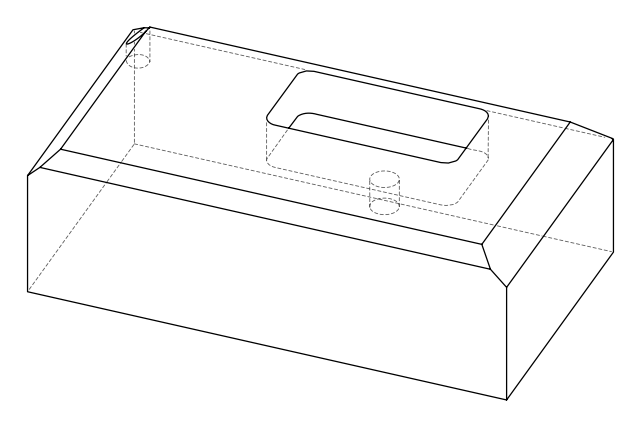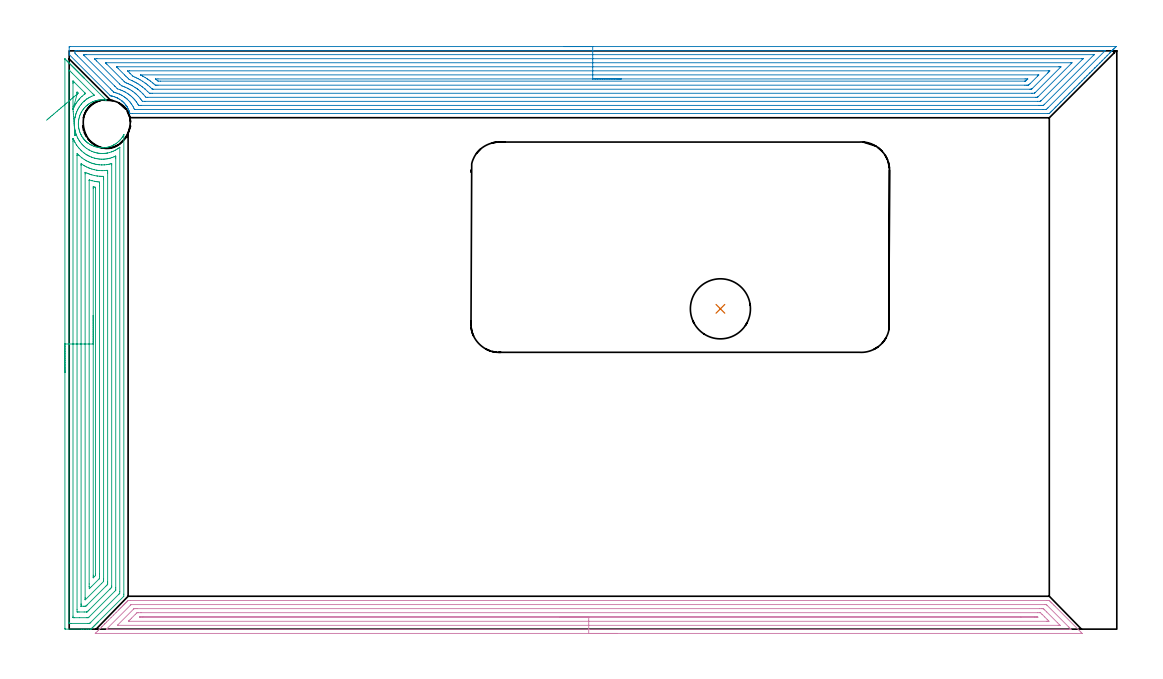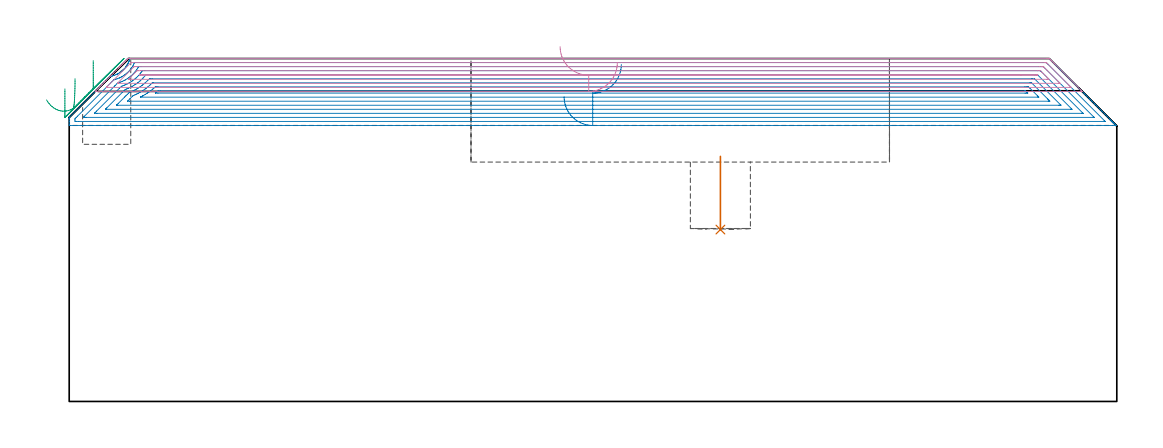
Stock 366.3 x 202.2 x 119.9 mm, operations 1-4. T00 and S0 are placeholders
(PLAN: 7 operations, 3 tool changes, 83.3 min)
(1 INDEXABLE_INSERT_DRILL_BLIND_HOLE_FROM_SOLID | STEP1POCKET | NXT0302_013 | 0.11 min | 20602 mm3)
(2 AREA_MILL | FG_CHAMFER_SURFACE | UGT0205_001 | 25.11 min | 99943 mm3)
(3 AREA_MILL_1 | FG_CHAMFER_SURFACE_1 | UGT0205_001 | 11.74 min | 39411 mm3)
(4 AREA_MILL_2 | FG_CHAMFER_SURFACE_2 | UGT0205_001 | 13.51 min | 22708 mm3)
(5 AREA_MILL_3 | FG_CHAMFER_SURFACE_3 | UGT0205_001 | 13.81 min | 51332 mm3)
(6 MILL_RECTANGULAR_POCKET | POCKET_RECTANGULAR_STRAIGHT | NXT0201_012 | Follow Part, ap 4, ae 75% | 18.27 min | 373800 mm3)
(7 MILL_BLIND_HOLE_FROM_SOLID_MATERIAL | STEP1POCKET_1 | NXT0201_011 | Spiral | 0.78 min | 5033 mm3)
(TOOL NXT0302_013 | Index. Insert Drill 21mm [880-D2100L25-05] | D21 PA176 FL105 Z2)
(TOOL UGT0205_001 | Chamfer Mill 20 x 3 x 45 deg. | D20 FL50 Z2)
(TOOL NXT0201_012 | ENDMILL 16mm [2P460-1600-NA 1630] | D16 FL38 Z6)
(TOOL NXT0201_011 | ENDMILL 12mm [2P460-1200-NA 1630] | D12 FL38 Z6)
(OP 1 INDEXABLE_INSERT_DRILL_BLIND_HOLE_FROM_SOLID)
G17 G21 G94 G90
T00 M6
G54
G17 G0 G90 X227.7 Y112. S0 M3
G43 Z129.9 H1
G94 G81 G98 Z60.1 F250. R85.7
G80
M5
M2
(OP 2 AREA_MILL)
G17 G21 G94 G90
T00 M6
G54
G17 G0 G90 X173.05 Y203.7 S1061 M3
G43 Z129.9 H0
Z106.5
G94 G1 X173.088 Z105.628 F250.
X173.202 Z104.764
X173.391 Z103.912
X173.653 Z103.08
X173.987 Z102.274
X174.39 Z101.5
X174.858 Z100.764
X175.39 Z100.072
X175.979 Z99.429
X176.622 Z98.84
X177.314 Z98.309
X178.05 Z97.84
X178.824 Z97.437
X179.63 Z97.103
X180.462 Z96.841
X181.314 Z96.652
X182.178 Z96.538
X183.05 Z96.5
X365.854
X366.066 Y203.694 Z96.504
X366.081 Y203.692 Z96.505
X366.066 Y203.665 Z96.533
X365.695 Y203.295 Z96.905
X365.528 Y203.127 Z97.07
X365.47 Y203.069 Z97.13
X365.289 Y202.888 Z97.311
X365.232 Y202.83 Z97.367
X365.172 Y202.771 Z97.428
X364.994 Y202.593 Z97.606
X364.935 Y202.533 Z97.663
X364.874 Y202.473 Z97.726
X364.698 Y202.298 Z97.901
X364.638 Y202.237 Z97.96
X364.576 Y202.175 Z98.024
X364.403 Y202.002 Z98.197
X364.342 Y201.94 Z98.257
X364.277 Y201.877 Z98.322
X364.107 Y201.707 Z98.492
X364.045 Y201.643 Z98.553
X363.979 Y201.579 Z98.62
X363.812 Y201.412 Z98.787
X363.748 Y201.347 Z98.85
X363.06 Y200.66 Z99.54
X362.858 Y200.456 Z99.74
X362.182 Y199.782 Z100.418
X361.968 Y199.566 Z100.63
X361.304 Y198.904 Z101.296
X361.078 Y198.676 Z101.52
X360.426 Y198.026 Z102.174
X360.188 Y197.786 Z102.41
X359.548 Y197.148 Z103.052
X359.508 Y197.108 Z103.091
X359.298 Y196.896 Z103.3
X358.67 Y196.27 Z103.93
X358.614 Y196.214 Z103.985
X358.407 Y196.006 Z104.19
X357.792 Y195.392 Z104.808
X357.72 Y195.319 Z104.88
X357.517 Y195.115 Z105.081
X356.914 Y194.514 Z105.686
X356.826 Y194.425 Z105.774
X356.627 Y194.225 Z105.971
X356.036 Y193.635 Z106.564
X355.931 Y193.531 Z106.668
X355.737 Y193.335 Z106.861
X355.157 Y192.757 Z107.442
X355.037 Y192.637 Z107.562
X354.847 Y192.445 Z107.751
X354.279 Y191.879 Z108.321
X354.143 Y191.742 Z108.456
X353.957 Y191.555 Z108.641
X353.401 Y191.001 Z109.199
X353.067 Y190.665 Z109.531
X352.523 Y190.123 Z110.077
X352.176 Y189.775 Z110.421
X351.645 Y189.244 Z110.955
X351.286 Y188.884 Z111.312
X350.766 Y188.366 Z111.834
X350.396 Y187.994 Z112.202
X349.888 Y187.488 Z112.712
X349.506 Y187.104 Z113.092
X349.01 Y186.61 Z113.59
X348.616 Y186.214 Z113.982
X348.132 Y185.732 Z114.468
X347.726 Y185.324 Z114.872
X347.253 Y184.853 Z115.347
X346.835 Y184.434 Z115.763
X346.691 Y184.291 Z115.908
X346.393 Y183.993 Z116.207
X345.945 Y183.544 Z116.653
X345.797 Y183.397 Z116.802
X345.5 Y183.1 Z117.1
X345.055 Y182.653 Z117.543
X344.903 Y182.502 Z117.697
X344.619 Y182.219 Z117.981
X344.165 Y181.763 Z118.433
X343.695 Y181.295 Z118.905
X343.275 Y180.873 Z119.324
X343.114 Y180.714 Z119.485
X342.807 Y180.407 Z119.793
X342.736 Y180.338 Z119.861
X342.7 Y180.307 Z119.893
X342.22 Y180.3 Z119.9
X22.091
X21.277 Y180.305 Z119.895
X21.231 Y180.307 Z119.893
X21.197 Y180.417 Z119.782
X21.094 Y180.75 Z119.447
X21.051 Y180.873 Z119.323
X21. Y181.02 Z119.178
X20.94 Y181.193 Z119.006
X20.899 Y181.291 Z118.909
X20.754 Y181.639 Z118.56
X20.695 Y181.763 Z118.435
X20.544 Y182.077 Z118.118
X20.474 Y182.208 Z117.986
X20.386 Y182.374 Z117.824
X20.373 Y182.396 Z117.803
X20.303 Y182.511 Z117.689
X20.214 Y182.653 Z117.542
X20.203 Y182.671 Z117.525
X20.132 Y182.781 Z117.418
X20.01 Y182.966 Z117.234
X20.005 Y182.973 Z117.226
X19.911 Y183.099 Z117.097
X19.801 Y183.251 Z116.949
X19.758 Y183.309 Z116.89
X19.493 Y183.644 Z116.553
X19.403 Y183.748 Z116.449
X19.319 Y183.84 Z116.356
X19.31 Y183.851 Z116.346
X19.236 Y183.926 Z116.273
X19.111 Y184.053 Z116.146
X19.026 Y184.137 Z116.059
X18.96 Y184.205 Z115.994
X18.945 Y184.219 Z115.98
X18.813 Y184.344 Z115.855
X18.716 Y184.434 Z115.762
X18.613 Y184.533 Z115.666
X18.599 Y184.546 Z115.653
X18.514 Y184.619 Z115.581
X18.485 Y184.644 Z115.556
X18.367 Y184.738 Z115.461
X17.705 Y185.215 Z114.983
X17.366 Y185.427 Z114.771
X17.021 Y185.625 Z114.575
X16.811 Y185.732 Z114.468
X16.728 Y185.769 Z114.431
X16.367 Y185.929 Z114.269
X15.918 Y186.104 Z114.094
X15.459 Y186.252 Z113.946
X15.385 Y186.27 Z113.924
X15.138 Y186.337 Z113.858
X15.024 Y186.367 Z113.827
X14.938 Y186.385 Z113.807
X14.703 Y186.437 Z113.758
X14.475 Y186.489 Z113.705
X14.401 Y186.509 Z113.687
X14.383 Y186.524 Z113.673
X14.242 Y186.659 Z113.541
X0.183 Y200.717 Z99.483
X0.002 Y200.9 Z99.3
X0.001 Y200.901 Z99.298
X0. Y201.266 Z98.934
Y201.508 Z98.692
Y202.237 Z97.958
Y203.491 Z96.706
X0.002 Y203.691 Z96.505
X0.471 Y203.7 Z96.5
X183.05
Y202.286 Z97.914
X361.942 Y202.285 Z97.915
X362.041 Y202.283 Z97.917
X362.217 Y202.278 Z97.922
X362.18 Y202.237 Z97.963
X362.039 Y202.091 Z98.109
X361.893 Y201.943 Z98.257
X342.22 Y182.271 Z117.929
X341.964 Y182.019 Z118.181
X341.701 Y181.763 Z118.437
X341.369 Y181.721 Z118.479
X341.326 Y181.718 Z118.482
X340.481 Y181.714 Z118.486
X340.432
X22.986 Y181.715 Z118.485
X22.936 Y181.716 Z118.484
X22.84 Y181.721 Z118.479
X22.812 Y181.728 Z118.472
X22.804 Y181.739 Z118.461
X22.79 Y181.763 Z118.437
X22.638 Y182.11 Z118.09
X22.365 Y182.653 Z117.547
X22.091 Y183.136 Z117.064
X21.825 Y183.544 Z116.656
X21.559 Y183.91 Z116.29
X21.197 Y184.381 Z115.819
X21.15 Y184.434 Z115.766
X20.734 Y184.867 Z115.333
X20.303 Y185.295 Z114.905
X20.272 Y185.324 Z114.876
X20.033 Y185.529 Z114.671
X19.799 Y185.715 Z114.485
X19.409 Y186.002 Z114.198
X19.109 Y186.214 Z113.986
X18.514 Y186.581 Z113.619
X18.244 Y186.735 Z113.465
X17.734 Y186.991 Z113.209
X17.62 Y187.042 Z113.158
X17.474 Y187.104 Z113.096
X16.726 Y187.391 Z112.809
X16.298 Y187.531 Z112.669
X15.832 Y187.667 Z112.533
X15.689 Y187.71 Z112.49
X15.634 Y187.728 Z112.472
X15.598 Y187.761 Z112.439
X15.358 Y187.994 Z112.206
X14.938 Y188.412 Z111.788
X14.465 Y188.884 Z111.316
X2.894 Y200.456 Z99.744
X2.419 Y200.934 Z99.266
X2.013 Y201.347 Z98.853
X2.006 Y201.757 Z98.443
X2.01 Y202.237 Z97.963
X2.375 Y202.28 Z97.92
X2.419 Y202.282 Z97.918
X3.264 Y202.286 Z97.914
X3.313
X183.05
Y200.871 Z99.329
X358.077
X358.316 Y200.869 Z99.331
X358.337 Y200.868 Z99.332
X358.353 Y200.865 Z99.335
X358.344 Y200.849 Z99.351
X358.334 Y200.835 Z99.365
X358.316 Y200.815 Z99.385
X341.043 Y183.544 Z116.656
X340.735 Y183.242 Z116.958
X340.631 Y183.143 Z117.057
X340.432 Y183.135 Z117.065
X339.952 Y183.131 Z117.069
X339.538 Y183.129 Z117.071
X339.06 Z117.072
X25.191 Z117.071
X24.774 Y183.13 Z117.07
X24.292 Y183.133 Z117.067
X24.268 Y183.135 Z117.065
X24.252 Y183.158 Z117.042
X24.215 Y183.21 Z116.99
X24.019 Y183.544 Z116.656
X23.88 Y183.778 Z116.422
X23.614 Y184.175 Z116.025
X23.427 Y184.434 Z115.766
X22.986 Y185.007 Z115.193
X22.708 Y185.324 Z114.876
X22.407 Y185.642 Z114.558
X22.091 Y185.956 Z114.244
X21.816 Y186.214 Z113.986
X21.484 Y186.503 Z113.697
X21.197 Y186.727 Z113.473
X20.675 Y187.104 Z113.096
X20.303 Y187.354 Z112.846
X19.643 Y187.762 Z112.438
X19.409 Y187.886 Z112.314
X19.193 Y187.994 Z112.206
X18.514 Y188.308 Z111.892
X17.987 Y188.52 Z111.68
X17.62 Y188.656 Z111.544
X16.931 Y188.884 Z111.316
X16.726 Y189.08 Z111.12
X16.025 Y189.775 Z110.425
X15.832 Y189.967 Z110.233
X5.343 Y200.456 Z99.744
X5.101 Y200.7 Z99.5
X4.99 Y200.818 Z99.382
X4.947 Y200.866 Z99.334
X4.964 Y200.867 Z99.333
X5.101 Y200.869 Z99.331
X5.579 Y200.871 Z99.329
X5.995 Y200.872 Z99.328
X183.05 Y200.871 Z99.329
Y199.457 Z100.743
X353.955
X354.454 Y199.451 Z100.749
X354.485 Y199.45 Z100.75
X354.478 Y199.439 Z100.761
X354.441 Y199.395 Z100.805
X354.38 Y199.331 Z100.869
X339.957 Y184.906 Z115.294
X339.817 Y184.767 Z115.433
X339.702 Y184.656 Z115.544
X339.623 Y184.584 Z115.616
X339.582 Y184.549 Z115.651
X339.538 Y184.547 Z115.653
X339.426 Y184.545 Z115.655
X338.643 Y184.543 Z115.657
X338.534
X26.453
X25.668 Y184.546 Z115.654
X25.617 Y184.548 Z115.652
X25.594 Y184.55 Z115.65
X25.568 Y184.585 Z115.615
X25.295 Y184.958 Z115.242
X25.02 Y185.324 Z114.876
X24.774 Y185.642 Z114.558
X24.272 Y186.214 Z113.986
X23.88 Y186.616 Z113.584
X23.37 Y187.104 Z113.096
X22.986 Y187.438 Z112.762
X22.247 Y187.994 Z112.206
X22.091 Y188.107 Z112.093
X21.731 Y188.353 Z111.847
X21.197 Y188.677 Z111.523
X20.847 Y188.884 Z111.316
X20.303 Y189.167 Z111.033
X19.759 Y189.426 Z110.774
X19.409 Y189.574 Z110.626
X18.91 Y189.775 Z110.425
X18.514 Y189.924 Z110.276
X18.274 Y190.014 Z110.186
X17.62 Y190.63 Z109.57
X17.584 Y190.665 Z109.535
X9.572 Y198.676 Z101.524
X9.13 Y199.122 Z101.078
X8.913 Y199.344 Z100.856
X8.815 Y199.446 Z100.754
X8.874 Y199.45 Z100.75
X9.572 Y199.456 Z100.744
X9.682 Y199.457 Z100.743
X183.05
Y198.043 Z102.157
X350.268 Y198.042 Z102.158
X350.526 Y198.04 Z102.16
X350.599 Y198.038 Z102.162
X350.626 Y198.036 Z102.164
X350.388 Y197.786 Z102.414
X338.729 Y186.128 Z114.072
X338.643 Y186.045 Z114.155
X338.558 Y185.968 Z114.232
X338.484 Y185.964 Z114.236
X338.325 Y185.961 Z114.239
X338.007 Y185.958 Z114.242
X27.457 Y185.957 Z114.243
X26.819 Y185.959 Z114.241
X26.562 Y186.286 Z113.914
X25.834 Y187.104 Z113.096
X25.668 Y187.276 Z112.924
X24.924 Y187.994 Z112.206
X24.774 Y188.125 Z112.075
X24.069 Y188.696 Z111.504
X23.88 Y188.837 Z111.363
X23.814 Y188.884 Z111.316
X23.325 Y189.224 Z110.976
X22.986 Y189.448 Z110.752
X22.458 Y189.775 Z110.425
X22.091 Y189.991 Z110.209
X21.622 Y190.242 Z109.958
X21.197 Y190.445 Z109.755
X20.723 Y190.665 Z109.535
X20.303 Y190.842 Z109.358
X19.998 Y190.968 Z109.232
X19.639 Y191.114 Z109.086
X19.409 Y191.311 Z108.889
X19.154 Y191.555 Z108.645
X18.514 Y192.185 Z108.015
X13.149 Y197.549 Z102.651
X12.916 Y197.786 Z102.414
X12.686 Y198.024 Z102.176
X12.677 Y198.038 Z102.162
X12.691 Y198.039 Z102.161
X12.736 Y198.041 Z102.159
X12.805 Y198.043 Z102.157
X12.891
X183.05
Y196.629 Z103.571
X346.066 Y196.628 Z103.572
X346.424 Y196.625 Z103.575
X346.691 Y196.622 Z103.578
X346.752 Y196.609 Z103.591
X346.724 Y196.574 Z103.626
X346.718 Y196.566 Z103.634
X337.749 Y187.598 Z112.602
X337.58 Y187.435 Z112.765
X337.53 Y187.39 Z112.81
X337.51 Y187.378 Z112.822
X337.476 Y187.376 Z112.824
X336.855 Y187.372 Z112.828
X336.587 Y187.371 Z112.829
X28.976 Y187.372 Z112.828
X28.351 Y187.376 Z112.824
X28.076 Y187.378 Z112.822
X27.457 Y187.946 Z112.254
X27.406 Y187.994 Z112.206
X26.562 Y188.813 Z111.387
X26.481 Y188.884 Z111.316
X25.668 Y189.542 Z110.658
X25.366 Y189.775 Z110.425
X24.774 Y190.2 Z110.
X24.062 Y190.665 Z109.535
X23.88 Y190.779 Z109.421
X23.586 Y190.957 Z109.243
X22.986 Y191.282 Z108.918
X22.447 Y191.555 Z108.645
X22.091 Y191.724 Z108.476
X21.774 Y191.871 Z108.329
X20.966 Y192.214 Z107.986
X20.715 Y192.445 Z107.755
X20.303 Y192.847 Z107.353
X19.813 Y193.335 Z106.865
X19.409 Y193.739 Z106.461
X17.142 Y196.006 Z104.194
X16.726 Y196.422 Z103.778
X16.552 Y196.6 Z103.6
X16.535 Y196.62 Z103.58
Y196.623 Z103.577
X16.54 Y196.625 Z103.575
X16.601 Y196.627 Z103.573
X16.726 Y196.629 Z103.571
X16.994
X183.05
Y195.215 Z104.985
X342.32 Y195.214 Z104.986
X342.519 Y195.212 Z104.988
X342.898 Y195.208 Z104.992
X342.811 Y195.115 Z105.085
X342.519 Y194.818 Z105.382
X342.22 Y194.517 Z105.683
X342.074 Y194.371 Z105.829
X336.721 Y189.018 Z111.182
X336.584 Y188.884 Z111.316
X336.513 Y188.818 Z111.382
X336.484 Y188.793 Z111.407
X336.359 Y188.79 Z111.41
X336.16 Y188.786 Z111.414
X336.06 Y188.785 Z111.415
X335.961
X29.344 Y188.786 Z111.414
X29.245 Y188.787 Z111.413
X29.146 Y188.789 Z111.411
X29.083 Y188.792 Z111.408
X29.043 Y188.82 Z111.38
X28.971 Y188.884 Z111.316
X28.351 Y189.477 Z110.723
X28.033 Y189.775 Z110.425
X27.457 Y190.245 Z109.955
X26.926 Y190.665 Z109.535
X26.562 Y190.931 Z109.269
X25.689 Y191.535 Z108.665
X25.668 Y191.548 Z108.652
X25.657 Y191.555 Z108.645
X24.774 Y192.089 Z108.111
X24.128 Y192.445 Z107.755
X23.88 Y192.574 Z107.626
X23.618 Y192.706 Z107.494
X22.986 Y193.002 Z107.198
X22.274 Y193.335 Z106.865
X22.091 Y193.511 Z106.689
X21.372 Y194.225 Z105.975
X21.197 Y194.401 Z105.799
X20.493 Y195.115 Z105.085
X20.417 Y195.208 Z104.992
X21.098 Y195.215 Z104.985
X183.05
Y193.8 Z106.4
X338.756
X338.876 Y193.799 Z106.401
X338.976 Y193.796 Z106.404
X339.03 Y193.794 Z106.406
X338.985 Y193.744 Z106.456
X338.799 Y193.55 Z106.65
X338.643 Y193.39 Z106.81
X335.918 Y190.665 Z109.535
X335.488 Y190.245 Z109.955
X335.459 Y190.217 Z109.983
X335.415 Y190.207 Z109.993
X335.3 Y190.204 Z109.996
X335.066 Y190.201 Z109.999
X334.639 Y190.2 Z110.
X334.172
X31.033
X30.604 Y190.202 Z109.998
X30.139 Y190.207 Z109.993
X30.08 Y190.218 Z109.982
X29.587 Y190.665 Z109.535
X29.245 Y190.948 Z109.252
X28.49 Y191.555 Z108.645
X28.351 Y191.662 Z108.538
X27.935 Y191.969 Z108.231
X27.457 Y192.293 Z107.907
X27.225 Y192.445 Z107.755
X26.562 Y192.863 Z107.337
X25.775 Y193.335 Z106.865
X25.668 Y193.396 Z106.804
X25.53 Y193.473 Z106.727
X24.932 Y193.786 Z106.414
X24.912 Y193.798 Z106.402
X24.939 Y193.8 Z106.4
X24.985
X183.05
Y192.386 Z107.814
X334.231
X334.608 Y192.385 Z107.815
X335.066 Y192.381 Z107.819
X335.133 Y192.379 Z107.821
X335.163 Y192.369 Z107.831
X335.155 Y192.357 Z107.843
X335.136 Y192.336 Z107.864
X335.066 Y192.263 Z107.937
X334.709 Y191.911 Z108.289
X334.559 Y191.768 Z108.432
X334.398 Y191.621 Z108.579
X334.202 Y191.615 Z108.585
X334.172 Y191.614 Z108.586
X31.868
X31.097 Y191.621 Z108.579
X31.033 Y191.664 Z108.536
X30.498 Y192.088 Z108.112
X30.183 Y192.341 Z107.859
X30.139 Y192.377 Z107.823
Y192.381 Z107.819
X30.2 Y192.385 Z107.815
X30.263 Y192.386 Z107.814
X31.033
X183.05
X183.922 Z107.852
X184.786 Z107.966
X185.638 Z108.155
X186.47 Z108.417
X187.276 Z108.751
X188.05 Z109.154
X188.786 Z109.622
X189.478 Z110.153
X190.121 Z110.743
X190.71 Z111.386
X191.242 Z112.078
X191.71 Z112.814
X192.113 Z113.588
X192.447 Z114.394
X192.709 Z115.226
X192.898 Z116.077
X193.012 Z116.942
X193.05 Z117.814
G0 Z129.9
M5
M2
(OP 3 AREA_MILL_1)
G17 G21 G94 G90
T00 M6
G54
G17 G0 G90 X-1.5 Y89.7 S1061 M3
G43 Z129.9 H0
Z109.3
G94 G1 Y89.738 Z108.428 F250.
Y89.852 Z107.564
Y90.041 Z106.712
Y90.303 Z105.88
Y90.637 Z105.074
Y91.04 Z104.3
Y91.508 Z103.564
Y92.04 Z102.872
Y92.629 Z102.229
Y93.272 Z101.64
Y93.964 Z101.108
Y94.7 Z100.64
Y95.474 Z100.237
Y96.28 Z99.903
Y97.112 Z99.641
Y97.964 Z99.452
Y98.828 Z99.338
Y99.7 Z99.3
Y199.151
X-1.497 Y199.386 Z99.302
X-1.495 Y199.388 Z99.303
X-1.485 Y199.386 Z99.313
X-1.429 Y199.33 Z99.369
X-1.175 Y199.075 Z99.625
X-0.963 Y198.865 Z99.833
X-0.89 Y198.791 Z99.909
X-0.741 Y198.641 Z100.058
X-0.667 Y198.569 Z100.129
X-0.593 Y198.493 Z100.206
X-0.447 Y198.347 Z100.353
X-0.371 Y198.273 Z100.425
X-0.295 Y198.196 Z100.504
X-0.152 Y198.053 Z100.647
X-0.076 Y197.977 Z100.721
X0.002 Y197.898 Z100.801
X0.142 Y197.759 Z100.941
X0.22 Y197.681 Z101.016
X0.3 Y197.601 Z101.099
X0.436 Y197.465 Z101.235
X0.516 Y197.386 Z101.312
X0.597 Y197.303 Z101.397
X0.73 Y197.17 Z101.529
X0.812 Y197.09 Z101.608
X0.895 Y197.006 Z101.694
X1.024 Y196.876 Z101.823
X1.108 Y196.794 Z101.904
X1.192 Y196.708 Z101.992
X1.318 Y196.582 Z102.118
X1.404 Y196.498 Z102.2
X1.49 Y196.41 Z102.289
X1.613 Y196.288 Z102.412
X1.7 Y196.202 Z102.496
X1.788 Y196.113 Z102.587
X1.907 Y195.994 Z102.706
X1.995 Y195.906 Z102.791
X2.085 Y195.815 Z102.884
X2.201 Y195.699 Z103.
X2.291 Y195.611 Z103.087
X2.383 Y195.518 Z103.182
X2.495 Y195.405 Z103.294
X2.587 Y195.315 Z103.383
X2.68 Y195.22 Z103.48
X2.789 Y195.111 Z103.589
X2.883 Y195.019 Z103.679
X2.978 Y194.923 Z103.777
X3.083 Y194.817 Z103.883
X3.179 Y194.723 Z103.975
X3.275 Y194.625 Z104.075
X3.378 Y194.523 Z104.177
X3.475 Y194.427 Z104.271
X3.573 Y194.327 Z104.372
X3.672 Y194.229 Z104.471
X3.771 Y194.131 Z104.567
X3.87 Y194.03 Z104.67
X3.966 Y193.934 Z104.765
X4.066 Y193.836 Z104.862
X4.168 Y193.732 Z104.968
X4.26 Y193.64 Z105.06
X4.362 Y193.54 Z105.158
X4.466 Y193.435 Z105.265
X4.554 Y193.346 Z105.354
X4.658 Y193.244 Z105.454
X4.763 Y193.137 Z105.563
X4.848 Y193.052 Z105.648
X4.954 Y192.948 Z105.75
X5.061 Y192.84 Z105.86
X5.143 Y192.758 Z105.942
X5.25 Y192.652 Z106.046
X12.35 Y185.552 Z113.147
X12.86 Y185.041 Z113.659
X12.88 Y185.008 Z113.678
X12.876 Y185.007 Z113.675
X12.834 Z113.633
X12.732 Y185.016 Z113.532
X12.067 Y185.075 Z112.867
X11.625 Y185.092 Z112.425
X11.184 Y185.081 Z111.983
X10.741 Y185.048 Z111.541
X10.3 Y184.991 Z111.1
X10.098 Y184.954 Z110.898
X9.858 Y184.91 Z110.655
X9.688 Y184.869 Z110.483
X9.576 Y184.842 Z110.371
X9.49 Y184.822 Z110.287
X9.417 Y184.804 Z110.215
X9.35 Y184.784 Z110.149
X8.973 Y184.671 Z109.771
X8.514 Y184.508 Z109.313
X8.356 Y184.445 Z109.154
X8.323 Y184.432 Z109.12
X8.192 Y184.367 Z108.987
X7.912 Y184.229 Z108.706
X7.73 Y184.14 Z108.528
X7.649 Y184.1 Z108.448
X7.204 Y183.847 Z108.001
X7.025 Y183.732 Z107.821
X6.767 Y183.567 Z107.564
X6.729 Y183.54 Z107.526
X6.445 Y183.317 Z107.242
X6.3 Y183.203 Z107.098
X6.137 Y183.065 Z106.936
X5.882 Y182.848 Z106.682
X5.751 Y182.722 Z106.55
X5.673 Y182.648 Z106.472
X5.329 Y182.276 Z106.127
X4.999 Y181.889 Z105.799
X4.896 Y181.756 Z105.696
X4.675 Y181.435 Z105.475
X4.593 Y181.315 Z105.392
X4.311 Y180.864 Z105.111
X4.298 Y180.84 Z105.098
X4.117 Y180.504 Z104.913
X3.872 Y179.972 Z104.672
X3.7 Y179.528 Z104.497
X3.551 Y179.08 Z104.35
X3.435 Y178.635 Z104.232
X3.341 Y178.188 Z104.139
X3.285 Y177.836 Z104.084
X3.279 Y177.797 Z104.078
X3.234 Y177.405 Z104.029
X3.232 Y177.366 Z104.026
X3.227 Y177.296 Z104.022
X3.215 Y176.991 Z104.012
X3.211 Y176.85 Z104.003
X3.212 Y176.808 Z104.001
Y176.764
Y176.604
X3.211 Y176.505 Z104.006
Y176.5
X3.212 Y176.376 Z104.009
X3.221 Y176.167 Z104.019
X3.224 Y176.118 Z104.023
X3.233 Y175.995 Z104.03
X3.286 Y175.58 Z104.079
X3.294 Y175.512 Z104.088
X3.369 Y175.065 Z104.165
X3.47 Y174.621 Z104.267
X3.568 Y174.276 Z104.368
X3.598 Y174.173 Z104.397
X3.752 Y173.729 Z104.55
X3.925 Y173.308 Z104.724
X4.117 Y172.892 Z104.913
X4.144 Y172.837 Z104.942
X4.362 Y172.458 Z105.161
X4.403 Y172.386 Z105.203
X4.658 Y171.981 Z105.458
X4.681 Y171.945 Z105.48
X4.838 Y171.725 Z105.634
X4.848 Y171.712 Z105.644
X4.954 Y171.573 Z105.751
X5. Y171.512 Z105.797
X5.081 Y171.414 Z105.881
X5.131 Y171.356 Z105.931
X5.25 Y171.218 Z106.045
X5.334 Y171.117 Z106.132
X5.388 Y171.053 Z106.187
X5.476 Y170.96 Z106.275
X5.546 Y170.888 Z106.342
X5.609 Y170.819 Z106.408
X5.631 Y170.797 Z106.43
X5.773 Y170.659 Z106.572
X5.841 Y170.594 Z106.638
X5.883 Y170.553 Z106.681
X5.918 Y170.522 Z106.717
X6.044 Y170.413 Z106.843
X6.137 Y170.333 Z106.933
X6.261 Y170.224 Z107.059
X6.333 Y170.161 Z107.132
X6.461 Y170.062 Z107.26
X6.547 Y169.994 Z107.347
X6.581 Y169.97 Z107.381
X6.767 Y169.836 Z107.565
X7.203 Y169.553 Z108.002
X7.649 Y169.29 Z108.449
X7.689 Y169.269 Z108.489
X8.108 Y169.069 Z108.908
X8.533 Y168.888 Z109.333
X8.972 Y168.729 Z109.772
X9.416 Y168.596 Z110.216
X9.857 Y168.49 Z110.657
X10.3 Y168.406 Z111.1
X10.479 Y168.377 Z111.279
X10.831 Y168.341 Z111.631
X11.184 Y168.317 Z111.984
X11.625 Y168.308 Z112.425
X12.067 Y168.324 Z112.867
X12.721 Y168.377 Z113.521
X12.951 Y168.414 Z113.751
X13.394 Y168.501 Z114.194
X13.834 Y168.61 Z114.634
X14.278 Y168.747 Z115.078
X14.718 Y168.908 Z115.518
X15.117 Y169.08 Z115.917
X15.511 Y169.269 Z116.311
X15.601 Y169.318 Z116.401
X16.048 Y169.584 Z116.848
X16.485 Y169.876 Z117.285
X16.865 Y170.161 Z117.665
X17.368 Y170.606 Z118.168
X17.809 Y171.053 Z118.609
X18.252 Y171.583 Z119.052
X18.521 Y171.945 Z119.321
X18.637 Y172.115 Z119.437
X18.847 Y172.454 Z119.647
X19.036 Y172.794 Z119.836
X19.093 Y172.902 Z119.893
X19.095 Y172.905 Z119.895
X19.098 Y172.906 Z119.897
X19.1 Y172.902 Z119.9
Y12.214
X19.096 Y11.505 Z119.889
X19.017 Y11.416 Z119.815
X19.007 Y11.406 Z119.805
X10.131 Y2.529 Z110.927
X9.996 Y2.395 Z110.793
X9.824 Y2.223 Z110.622
X9.688 Y2.086 Z110.483
X9.549 Y1.948 Z110.347
X9.383 Y1.782 Z110.181
X9.244 Y1.642 Z110.04
X9.103 Y1.502 Z109.901
X8.942 Y1.341 Z109.739
X8.8 Y1.198 Z109.596
X8.657 Y1.055 Z109.454
X8.501 Y0.899 Z109.298
X8.356 Y0.754 Z109.152
X8.21 Y0.609 Z109.008
X8.059 Y0.458 Z108.857
X7.912 Y0.31 Z108.708
X7.764 Y0.163 Z108.562
X7.614 Y0.012 Z108.411
X7.6 Y0.005 Z108.397
X7.589 Y0. Z108.386
X7.529 Z108.328
X6.785 Z107.584
X6.137 Z106.932
X4.926 Z105.723
X4.362 Z105.156
X-1.246 Y0.001 Z99.551
X-1.492 Y0.01 Z99.306
X-1.499 Y0.256 Z99.299
Y0.288
X-1.5 Y99.7 Z99.3
X-0.086 Z100.714
X-0.085 Y195.23 Z100.715
X-0.076 Y195.514 Z100.724
X0.226 Y195.22 Z101.026
X0.812 Y194.638 Z101.612
X1.123 Y194.327 Z101.923
X8.264 Y187.186 Z109.064
X8.62 Y186.826 Z109.42
X8.721 Y186.721 Z109.521
X8.772 Y186.666 Z109.572
X8.759 Y186.66 Z109.559
X8.66 Y186.622 Z109.46
X7.877 Y186.328 Z108.677
X7.801 Y186.293 Z108.601
X7.286 Y186.03 Z108.086
X7.025 Y185.891 Z107.825
X6.713 Y185.714 Z107.513
X6.204 Y185.4 Z107.004
X6.137 Y185.351 Z106.937
X5.665 Y184.982 Z106.465
X5.25 Y184.641 Z106.05
X5.178 Y184.58 Z105.978
X5.099 Y184.508 Z105.899
X4.732 Y184.136 Z105.532
X4.362 Y183.736 Z105.162
X4.305 Y183.672 Z105.105
X4.257 Y183.615 Z105.057
X3.911 Y183.176 Z104.711
X3.59 Y182.722 Z104.39
X3.544 Y182.652 Z104.344
X3.475 Y182.543 Z104.275
X3.207 Y182.098 Z104.007
X3.061 Y181.829 Z103.861
X2.901 Y181.514 Z103.701
X2.635 Y180.937 Z103.435
X2.626 Y180.917 Z103.426
X2.587 Y180.816 Z103.387
X2.383 Y180.249 Z103.183
X2.316 Y180.044 Z103.116
X2.177 Y179.564 Z102.977
X2.074 Y179.151 Z102.874
X2.036 Y178.982 Z102.836
X2.008 Y178.841 Z102.808
X1.909 Y178.259 Z102.709
X1.884 Y178.073 Z102.684
X1.844 Y177.742 Z102.644
X1.816 Y177.366 Z102.616
X1.81 Y177.255 Z102.61
X1.8 Y176.872 Z102.6
X1.798 Y176.473 Z102.598
X1.8 Y176.372 Z102.6
X1.82 Y175.971 Z102.62
X1.851 Y175.58 Z102.651
X1.859 Y175.5 Z102.659
X1.871 Y175.408 Z102.671
X1.984 Y174.688 Z102.784
X2.056 Y174.329 Z102.856
X2.187 Y173.795 Z102.987
X2.403 Y173.088 Z103.203
X2.469 Y172.902 Z103.269
X2.587 Y172.596 Z103.387
X2.842 Y172.01 Z103.642
X3.05 Y171.583 Z103.85
X3.319 Y171.117 Z104.119
X3.475 Y170.864 Z104.275
X3.727 Y170.48 Z104.527
X3.911 Y170.224 Z104.711
X4.362 Y169.67 Z105.162
X4.665 Y169.331 Z105.465
X4.955 Y169.039 Z105.755
X5.25 Y168.767 Z106.05
X5.627 Y168.439 Z106.427
X6.137 Y168.055 Z106.937
X6.935 Y167.546 Z107.735
X7.025 Y167.493 Z107.825
X7.148 Y167.422 Z107.948
X7.912 Y167.074 Z108.712
X8.678 Y166.776 Z109.478
X8.8 Y166.738 Z109.6
X9.08 Y166.653 Z109.88
X9.688 Y166.513 Z110.488
X9.867 Y166.473 Z110.667
X10.258 Y166.41 Z111.058
X10.575 Y166.372 Z111.375
X10.883 Y166.344 Z111.683
X11.463 Y166.321 Z112.263
X11.791 Y166.323 Z112.591
X12.35 Y166.353 Z113.15
X12.63 Y166.372 Z113.43
X12.921 Y166.406 Z113.721
X13.238 Y166.459 Z114.038
X13.401 Y166.489 Z114.201
X14.126 Y166.653 Z114.926
X14.789 Y166.878 Z115.589
X15.013 Y166.961 Z115.813
X15.424 Y167.132 Z116.224
X15.9 Y167.353 Z116.7
X16.029 Y167.416 Z116.829
X16.266 Y167.546 Z117.066
X16.589 Y167.746 Z117.389
X16.788 Y167.875 Z117.588
X17.123 Y168.102 Z117.923
X17.676 Y168.507 Z118.476
X17.684 Y168.448 Z118.484
X17.685 Y168.439 Z118.485
Y13.097
X17.676 Y12.537 Z118.476
X17.518 Y12.373 Z118.318
X17.364 Y12.214 Z118.164
X7.545 Y2.395 Z108.345
X7.282 Y2.135 Z108.082
X7.195 Y2.053 Z107.995
X7.163 Y2.025 Z107.963
X7.122 Y2.01 Z107.922
X7.025 Y2.007 Z107.825
X6.529 Y2.001 Z107.329
X0.812 Z101.612
X0.314 Y2.003 Z101.114
X-0.076 Y2.01 Z100.724
X-0.085 Y2.395 Z100.715
X-0.086 Y2.405 Z100.714
Y99.7
X1.328 Z102.128
X1.329 Y170.597 Z102.129
X1.33 Y171.117 Z102.13
X1.331 Y171.282 Z102.131
X1.335 Y171.484 Z102.135
X1.351 Y171.592 Z102.151
X1.411 Y171.462 Z102.211
X1.456 Y171.361 Z102.256
X1.566 Y171.117 Z102.366
X1.7 Y170.824 Z102.5
X1.898 Y170.424 Z102.698
X2.009 Y170.224 Z102.809
X2.461 Y169.459 Z103.261
X2.543 Y169.331 Z103.343
X2.587 Y169.267 Z103.387
X2.929 Y168.785 Z103.729
X3.205 Y168.439 Z104.005
X3.475 Y168.113 Z104.275
X3.999 Y167.546 Z104.799
X4.362 Y167.198 Z105.162
X4.989 Y166.653 Z105.789
X5.25 Y166.455 Z106.05
X5.417 Y166.332 Z106.217
X5.882 Y166.017 Z106.682
X6.137 Y165.858 Z106.937
X6.295 Y165.761 Z107.095
X6.763 Y165.504 Z107.563
X7.025 Y165.382 Z107.825
X7.708 Y165.073 Z108.508
X7.912 Y164.994 Z108.712
X8.248 Y164.868 Z109.048
X8.8 Y164.702 Z109.6
X9.026 Y164.64 Z109.826
X9.688 Y164.496 Z110.488
X10.136 Y164.417 Z110.936
X10.575 Y164.368 Z111.375
X11.108 Y164.332 Z111.908
X11.463 Y164.321 Z112.263
X11.996 Y164.331 Z112.796
X12.35 Y164.352 Z113.15
X12.825 Y164.391 Z113.625
X13.238 Y164.446 Z114.038
X13.592 Y164.511 Z114.392
X14.125 Y164.634 Z114.925
X14.32 Y164.681 Z115.12
X14.948 Y164.868 Z115.748
X14.997 Y164.884 Z115.797
X15.013 Y164.89 Z115.813
X15.635 Y165.135 Z116.435
X15.9 Y165.245 Z116.7
X16.262 Y165.397 Z117.062
X16.266 Y165.393 Z117.066
X16.269 Y165.39 Z117.069
X16.271 Y164.868 Z117.071
Y164.495
Y14.52
X16.27 Y14. Z117.07
X16.267 Y13.632 Z117.067
X16.264 Y13.578 Z117.064
X16.238 Y13.548 Z117.038
X16.164 Y13.469 Z116.964
X15.9 Y13.2 Z116.7
X15.854 Y13.153 Z116.654
X6.88 Y4.18 Z107.68
X6.729 Y4.037 Z107.529
X6.701 Y4.012 Z107.501
X6.614 Y4.007 Z107.414
X6.495 Y4.003 Z107.295
X6.316 Y4. Z107.116
X6.137 Z106.937
X3.654 Z104.454
X1.878 Z102.678
X1.7 Y4.001 Z102.5
X1.521 Y4.005 Z102.321
X1.402 Y4.01 Z102.202
X1.335 Y4.019 Z102.135
X1.333 Y4.056 Z102.133
X1.331 Y4.18 Z102.131
X1.329 Y4.553 Z102.129
X1.328 Y99.7 Z102.128
X2.743 Z103.543
Y165.604
X2.744 Y165.761 Z103.544
X2.75 Y166.325 Z103.55
X3.333 Y165.761 Z104.133
X3.475 Y165.632 Z104.275
X4.34 Y164.868 Z105.14
X4.362 Y164.85 Z105.162
X4.434 Y164.795 Z105.234
X5.25 Y164.238 Z106.05
X5.659 Y163.975 Z106.459
X6.137 Y163.704 Z106.937
X6.676 Y163.433 Z107.476
X7.025 Y163.283 Z107.825
X7.496 Y163.083 Z108.296
X7.912 Y162.933 Z108.712
X8.141 Y162.853 Z108.941
X8.534 Y162.738 Z109.334
X8.8 Y162.672 Z109.6
X9.334 Y162.545 Z110.134
X9.688 Y162.481 Z110.488
X10.021 Y162.424 Z110.821
X10.389 Y162.377 Z111.189
X10.575 Y162.363 Z111.375
X11.334 Y162.32 Z112.134
X11.463 Z112.263
X12.204 Y162.337 Z113.004
X12.35 Y162.347 Z113.15
X13.022 Y162.407 Z113.822
X13.238 Y162.437 Z114.038
X13.787 Y162.53 Z114.587
X14.125 Y162.605 Z114.925
X14.511 Y162.695 Z115.311
X14.841 Y162.776 Z115.641
X14.851 Y162.775 Z115.651
X14.853 Y162.754 Z115.653
X14.855 Y162.696 Z115.655
X14.857 Y162.58 Z115.657
Y162.346
Y15.049
X14.856 Y14.892 Z115.656
X14.853 Y14.709 Z115.653
X14.85 Y14.621 Z115.65
X14.799 Y14.559 Z115.599
X14.63 Y14.385 Z115.43
X14.251 Y14. Z115.051
X14.188 Y13.937 Z114.988
X7.025 Y6.773 Z107.825
X6.621 Y6.371 Z107.421
X6.459 Y6.212 Z107.259
X6.327 Y6.088 Z107.127
X6.242 Y6.01 Z107.042
X6.137 Y6.003 Z106.937
X6.102 Y6.001 Z106.902
X5.25 Y6. Z106.05
X3.44 Z104.24
X3.036 Y6.006 Z103.836
X2.835 Y6.01 Z103.635
X2.749 Y6.018 Z103.549
X2.743 Y6.858 Z103.543
Y99.7
X4.157 Z104.957
Y162.19
X4.158 Y162.395 Z104.958
X4.161 Y162.603 Z104.961
X4.164 Y162.727 Z104.964
X4.232 Y162.696 Z105.032
X4.362 Y162.612 Z105.162
X5.014 Y162.19 Z105.814
X5.25 Y162.05 Z106.05
X5.58 Y161.857 Z106.38
X6.137 Y161.588 Z106.937
X6.775 Y161.297 Z107.575
X7.025 Y161.195 Z107.825
X7.194 Y161.127 Z107.994
X7.912 Y160.884 Z108.712
X8.492 Y160.714 Z109.292
X8.8 Y160.645 Z109.6
X9.624 Y160.469 Z110.424
X9.688 Y160.458 Z110.488
X10.052 Y160.404 Z110.852
X10.575 Y160.357 Z111.375
X10.626 Y160.353 Z111.426
X11.463 Y160.318 Z112.263
X11.55 Y160.316 Z112.35
X12.35 Y160.342 Z113.15
X12.41 Y160.344 Z113.21
X13.13 Y160.404 Z113.93
X13.226 Y160.416 Z114.026
X13.238 Z114.038
X13.436 Y160.404 Z114.236
X13.439 Y160.202 Z114.239
X13.442 Y159.512 Z114.242
X13.443 Y159.305 Z114.243
Y16.472
X13.438 Y15.785 Z114.238
X13.436 Y15.683 Z114.236
X13.43 Y15.64 Z114.23
X13.407 Y15.615 Z114.207
X13.238 Y15.439 Z114.038
X12.967 Y15.165 Z113.767
X12.694 Y14.892 Z113.494
X6.291 Y8.489 Z107.091
X6.137 Y8.337 Z106.937
X5.841 Y8.049 Z106.641
X5.804 Y8.014 Z106.604
X5.729 Y8.01 Z106.529
X5.57 Y8.005 Z106.37
X5.25 Y8.001 Z106.05
X5.002 Y8. Z105.802
X4.271 Z105.071
X4.215 Z105.015
X4.183 Y8.002 Z104.983
X4.168 Y8.005 Z104.968
X4.165 Y8.008 Z104.965
X4.162 Y8.025 Z104.962
X4.158 Y8.437 Z104.958
X4.157 Y8.643 Z104.957
Y8.85
Y99.7
X5.571 Z106.371
X5.572 Y159.188 Z106.372
X5.573 Y159.512 Z106.373
X5.576 Y159.706 Z106.376
X5.577 Y159.72 Z106.377
X5.604 Y159.712 Z106.404
X5.667 Y159.689 Z106.467
X6.189 Y159.46 Z106.989
X6.72 Y159.246 Z107.52
X7.025 Y159.134 Z107.825
X7.606 Y158.927 Z108.406
X7.912 Y158.843 Z108.712
X8.783 Y158.619 Z109.583
X8.8 Y158.615 Z109.6
X9.688 Y158.456 Z110.488
X9.88 Y158.425 Z110.68
X10.575 Y158.364 Z111.375
X10.848 Y158.344 Z111.648
X11.463 Y158.321 Z112.263
X11.765 Y158.315 Z112.565
X12.022 Y158.303 Z112.822
X12.026 Y158.053 Z112.826
X12.028 Y157.726 Z112.828
X12.029 Y157.157 Z112.829
X12.028 Y17.571 Z112.828
X12.025 Y17.005 Z112.825
X12.022 Y16.678 Z112.822
X11.301 Y15.948 Z112.101
X5.712 Y10.36 Z106.512
X5.679 Y10.33 Z106.479
X5.632 Y10.291 Z106.432
X5.578 Y10.249 Z106.378
X5.575 Y10.315 Z106.375
X5.573 Y10.429 Z106.373
X5.572 Y10.649 Z106.372
X5.571 Y10.998 Z106.371
Y99.7
X6.985 Z107.785
X6.986 Y156.873 Z107.786
X6.987 Y156.913 Z107.787
X6.992 Y156.992 Z107.792
X7.001 Y157.063 Z107.801
X7.025 Y157.057 Z107.825
X7.791 Y156.834 Z108.591
X7.912 Y156.803 Z108.712
X7.952 Y156.794 Z108.752
X8.8 Y156.607 Z109.6
X9.085 Y156.547 Z109.885
X9.688 Y156.446 Z110.488
X10.126 Y156.393 Z110.926
X10.575 Y156.342 Z111.375
X10.61 Y155.941 Z111.41
X10.612 Y155.903 Z111.412
X10.615 Y155.048 Z111.415
Y19.356
X10.613 Y18.463 Z111.413
X10.612 Y18.426 Z111.412
X10.575 Y17.684 Z111.375
X10.522 Y17.624 Z111.322
X10.472 Y17.571 Z111.272
X7.795 Y14.892 Z108.595
X7.406 Y14.509 Z108.206
X7.025 Y14.134 Z107.825
X6.988 Y14.892 Z107.788
X6.987 Y14.931 Z107.787
X6.985 Y15.785 Z107.785
Y99.7
X8.4 Z109.2
Y154.155
X8.401 Y154.556 Z109.201
X8.404 Y154.615 Z109.204
X8.406 Y154.643 Z109.206
X8.426 Y154.647 Z109.226
X8.567 Y154.622 Z109.367
X8.8 Y154.578 Z109.6
X9.156 Y154.506 Z109.956
X9.19 Y154.498 Z109.99
X9.194 Y154.467 Z109.994
X9.197 Y154.397 Z109.997
X9.2 Y154.29 Z110.
Y19.356
X9.199 Y18.954 Z109.999
X9.197 Y18.831 Z109.997
X9.193 Y18.771 Z109.993
X9.189 Y18.748 Z109.989
X9.171 Y18.727 Z109.971
X8.916 Y18.463 Z109.716
X8.858 Y18.405 Z109.658
X8.8 Y18.348 Z109.6
X8.407 Y17.966 Z109.207
X8.404 Y17.968 Z109.204
X8.402 Y17.971 Z109.202
X8.4 Y18.463 Z109.2
Y18.866
Y99.7
Y100.572 Z109.238
Y101.437 Z109.351
Y102.288 Z109.54
Y103.12 Z109.803
Y103.926 Z110.136
Y104.7 Z110.539
Y105.436 Z111.008
Y106.128 Z111.539
Y106.771 Z112.128
Y107.36 Z112.772
Y107.892 Z113.464
Y108.36 Z114.2
Y108.763 Z114.973
Y109.097 Z115.779
Y109.359 Z116.611
Y109.548 Z117.463
Y109.662 Z118.328
Y109.7 Z119.2
G0 Z129.9
X2.037 Y172.588
Z112.866
G1 X2.039 Y172.56 Z111.994
X2.036 Y172.608 Z111.123
X2.026 Y172.731 Z110.26
X2.011 Y172.929 Z109.41
X1.991 Y173.199 Z108.581
X1.964 Y173.541 Z107.779
X1.933 Y173.952 Z107.01
X1.897 Y174.427 Z106.279
X1.856 Y174.964 Z105.593
X1.81 Y175.559 Z104.957
X1.761 Y176.207 Z104.374
X1.708 Y176.903 Z103.851
X1.651 Y177.642 Z103.391
X1.592 Y178.418 Z102.997
X1.53 Y179.225 Z102.672
X1.467 Y180.058 Z102.419
X1.401 Y180.909 Z102.24
X1.335 Y181.773 Z102.135
X1.331 Y181.829 Z102.131
X1.33 Y181.861 Z102.13
X1.329 Y182.202 Z102.129
X1.328 Y182.722 Z102.128
X1.329 Y190.757 Z102.129
Y191.129
X1.333 Y191.649 Z102.133
X1.334 Y191.653 Z102.134
X1.347 Y191.649 Z102.147
X1.7 Y191.3 Z102.5
X5.531 Y187.469 Z106.331
X5.625 Y187.373 Z106.425
X5.698 Y187.295 Z106.498
X5.702 Y187.29 Z106.502
X5.688 Y187.277 Z106.488
X5.635 Y187.237 Z106.435
X5.564 Y187.186 Z106.364
X5.385 Y187.05 Z106.185
X5.25 Y186.944 Z106.05
X4.446 Y186.293 Z105.246
X4.402 Y186.253 Z105.202
X4.362 Y186.216 Z105.162
X3.956 Y185.809 Z104.756
X3.568 Y185.4 Z104.368
X3.524 Y185.351 Z104.324
X3.475 Y185.293 Z104.275
X3.124 Y184.86 Z103.924
X2.852 Y184.508 Z103.652
X2.741 Y184.353 Z103.541
X2.587 Y184.127 Z103.387
X2.388 Y183.816 Z103.188
X2.263 Y183.615 Z103.063
X2.054 Y183.258 Z102.854
X1.767 Y182.722 Z102.567
X1.744 Y182.677 Z102.544
X1.7 Y182.584 Z102.5
X1.468 Y182.062 Z102.268
X1.365 Y181.829 Z102.165
X1.335 Y181.773 Z102.135
X2.744 Y187.028 Z103.544
X2.743 Y187.186 Z103.543
X2.744 Y187.472 Z103.544
X2.747 Y187.672 Z103.547
X2.75 Y187.784 Z103.55
X2.761 Y187.778 Z103.561
X2.808 Y187.736 Z103.608
X2.993 Y187.553 Z103.793
X3.084 Y187.459 Z103.884
X3.1 Y187.441 Z103.9
X3.038 Y187.359 Z103.838
X2.953 Y187.26 Z103.753
X2.889 Y187.186 Z103.689
X2.745 Y187.029 Z103.545
X2.744 Y187.028 Z103.544
X2.198 Y186.564 Z103.046
X1.621 Y186.073 Z102.612
X1.018 Y185.56 Z102.247
X0.393 Y185.028 Z101.951
X-0.249 Y184.481 Z101.728
X-0.904 Y183.924 Z101.58
X-1.566 Y183.361 Z101.507
X-2.23 Y182.796 Z101.51
X-2.892 Y182.233 Z101.59
X-3.546 Y181.676 Z101.744
X-4.187 Y181.131 Z101.973
X-4.811 Y180.6 Z102.274
X-5.412 Y180.088 Z102.646
X-5.986 Y179.6 Z103.085
X-6.529 Y179.138 Z103.588
X-7.036 Y178.706 Z104.151
X-7.504 Y178.308 Z104.77
X-7.929 Y177.946 Z105.44
G0 Z129.9
M5
M2
(OP 4 AREA_MILL_2)
G17 G21 G94 G90
T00 M6
G54
G17 G0 G90 X191.65 Y-1.5 S1061 M3
G43 Z129.9 H0
Z118.4
G94 G1 X191.612 Z117.528 F250.
X191.498 Z116.664
X191.309 Z115.812
X191.047 Z114.98
X190.713 Z114.174
X190.31 Z113.4
X189.842 Z112.664
X189.311 Z111.972
X188.721 Z111.329
X188.078 Z110.74
X187.386 Z110.209
X186.65 Z109.74
X185.876 Z109.337
X185.07 Z109.003
X184.238 Z108.741
X183.387 Z108.552
X182.522 Z108.438
X181.65 Z108.4
X9.269
X9.114 Y-1.498 Z108.401
X9.127 Y-1.483 Z108.416
X9.269 Y-1.332 Z108.567
X9.851 Y-0.748 Z109.148
X10.213 Y-0.388 Z109.512
X10.733 Y0.134 Z110.031
X11.322 Y0.722 Z110.622
X11.502 Y0.903 Z110.801
X11.615 Y1.016 Z110.913
X12.204 Y1.604 Z111.504
X12.395 Y1.796 Z111.694
X12.497 Y1.898 Z111.796
X13.086 Y2.486 Z112.386
X13.735 Y3.135 Z113.034
X14.628 Y4.028 Z113.928
X15.521 Y4.922 Z114.821
X16.415 Y5.815 Z115.714
X17.201 Y6.602 Z116.5
X17.308 Y6.709 Z116.606
X17.642 Y7.042 Z116.942
X17.858 Y7.258 Z117.158
X18.083 Y7.484 Z117.382
X18.201 Y7.603 Z117.499
X18.377 Y7.778 Z117.676
X18.648 Y8.048 Z117.946
X18.816 Y8.219 Z118.113
X18.984 Y8.385 Z118.283
X19.094 Y8.495 Z118.393
X19.257 Y8.66 Z118.554
X19.419 Y8.82 Z118.718
X19.541 Y8.942 Z118.839
X19.698 Y9.101 Z118.996
X19.855 Y9.256 Z119.153
X19.987 Y9.388 Z119.286
X20.139 Y9.542 Z119.437
X20.29 Y9.691 Z119.589
X20.434 Y9.835 Z119.733
X20.581 Y9.983 Z119.878
X20.599 Y9.999 Z119.894
X20.605 Y10.003 Z119.896
X21.327 Y10. Z119.9
X341.973
X342.695 Y10.003 Z119.896
X342.701 Y9.999 Z119.893
X342.719 Y9.983 Z119.878
X342.866 Y9.835 Z119.732
X343.01 Y9.692 Z119.589
X343.161 Y9.542 Z119.437
X343.313 Y9.388 Z119.286
X343.445 Y9.256 Z119.154
X343.602 Y9.101 Z118.996
X344.093 Y8.607 Z118.507
X344.355 Y8.346 Z118.244
X344.483 Y8.219 Z118.115
X344.841 Y7.859 Z117.758
X353.743 Y-1.042 Z108.855
X354.192 Y-1.493 Z108.407
X354.189 Y-1.496 Z108.403
X354.18 Y-1.5 Z108.4
X181.65
Y-0.086 Z109.814
X13.289 Y-0.085 Z109.815
X13.213
X13.011 Y-0.079 Z109.821
X12.982 Y-0.077 Z109.823
X12.988 Y-0.068 Z109.832
X13.001 Y-0.052 Z109.848
X13.088 Y0.038 Z109.938
X13.179 Y0.129 Z110.029
X21.327 Y8.277 Z118.177
X21.521 Y8.468 Z118.368
X21.624 Y8.566 Z118.466
X21.639 Y8.577 Z118.477
X21.659 Y8.58 Z118.48
X21.709 Y8.583 Z118.483
X21.811 Y8.585 Z118.485
X341.156
X341.564 Y8.579 Z118.479
X341.662 Y8.576 Z118.476
X341.8 Y8.444 Z118.344
X341.973 Y8.275 Z118.175
X349.527 Y0.722 Z110.622
X350.012 Y0.235 Z110.135
X350.224 Y0.014 Z109.914
X350.301 Y-0.079 Z109.821
X350.012 Y-0.084 Z109.816
X349.936 Y-0.085 Z109.815
X181.65 Y-0.086 Z109.814
Y1.328 Z111.228
X17.14 Y1.329 Z111.229
X16.886 Y1.332 Z111.232
X16.861 Y1.335 Z111.235
X16.848 Y1.338 Z111.238
X16.853 Y1.348 Z111.248
X16.861 Y1.361 Z111.261
X22.397 Y6.896 Z116.796
X22.639 Y7.13 Z117.03
X22.674 Y7.163 Z117.063
X22.742 Y7.167 Z117.067
X22.836 Y7.169 Z117.069
X23.113 Y7.171 Z117.071
X23.727
X339.294
X339.909
X340.187 Y7.168 Z117.068
X340.466 Y7.164 Z117.064
X340.633 Y7.156 Z117.056
X340.722 Y7.071 Z116.971
X340.903 Y6.896 Z116.796
X341.08 Y6.72 Z116.62
X341.787 Y6.014 Z115.914
X345.546 Y2.255 Z112.155
X346.194 Y1.604 Z111.504
X346.439 Y1.354 Z111.254
X346.447 Y1.335 Z111.235
X346.439 Y1.334 Z111.234
X345.824 Y1.329 Z111.229
X181.65 Y1.328 Z111.228
Y2.743 Z112.643
X21.067
X20.829 Y2.745 Z112.645
X20.763 Y2.747 Z112.647
X20.716 Y2.749 Z112.649
X20.734 Y2.773 Z112.673
X20.815 Y2.862 Z112.762
X20.879 Y2.928 Z112.828
X21.327 Y3.378 Z113.278
X21.766 Y3.817 Z113.717
X23.113 Y5.165 Z115.065
X23.545 Y5.588 Z115.488
X23.701 Y5.74 Z115.64
X24.007 Y5.75 Z115.65
X24.27 Y5.754 Z115.654
X24.9 Y5.757 Z115.657
X25.16
X338.661
X339.294 Y5.753 Z115.653
X339.561 Y5.75 Z115.65
X340.187 Y5.163 Z115.063
X340.219 Y5.132 Z115.032
X341.08 Y4.271 Z114.171
X341.973 Y3.378 Z113.278
X342.599 Y2.75 Z112.65
X341.973 Y2.745 Z112.645
X341.713 Y2.743 Z112.643
X181.65
Y4.157 Z114.057
X24.9
X24.805 Y4.158 Z114.058
X24.617 Y4.162 Z114.062
X24.578 Y4.164 Z114.064
X24.583 Y4.173 Z114.073
X24.611 Y4.207 Z114.107
X24.653 Y4.25 Z114.15
X24.737 Y4.327 Z114.227
X24.812 Y4.337 Z114.237
X24.9 Y4.338 Z114.238
X25.699 Y4.343 Z114.243
X25.793
X338.307
X338.401 Y4.342 Z114.242
X338.494 Y4.339 Z114.239
X338.553 Y4.336 Z114.236
X338.584 Y4.309 Z114.209
X338.645 Y4.25 Z114.15
X338.717 Y4.173 Z114.073
X338.588 Y4.164 Z114.064
X338.493 Y4.159 Z114.059
X338.401 Y4.158 Z114.058
X337.602 Y4.157 Z114.057
X332.728
X181.65
X180.779 Z114.095
X179.914 Z114.209
X179.062 Z114.398
X178.23 Z114.66
X177.424 Z114.994
X176.65 Z115.397
X175.914 Z115.865
X175.222 Z116.396
X174.579 Z116.986
X173.99 Z117.629
X173.459 Z118.321
X172.99 Z119.057
X172.587 Z119.831
X172.253 Z120.637
X171.991 Z121.469
X171.802 Z122.32
X171.688 Z123.185
X171.65 Z124.057
G0 Z129.9
M5
M2
